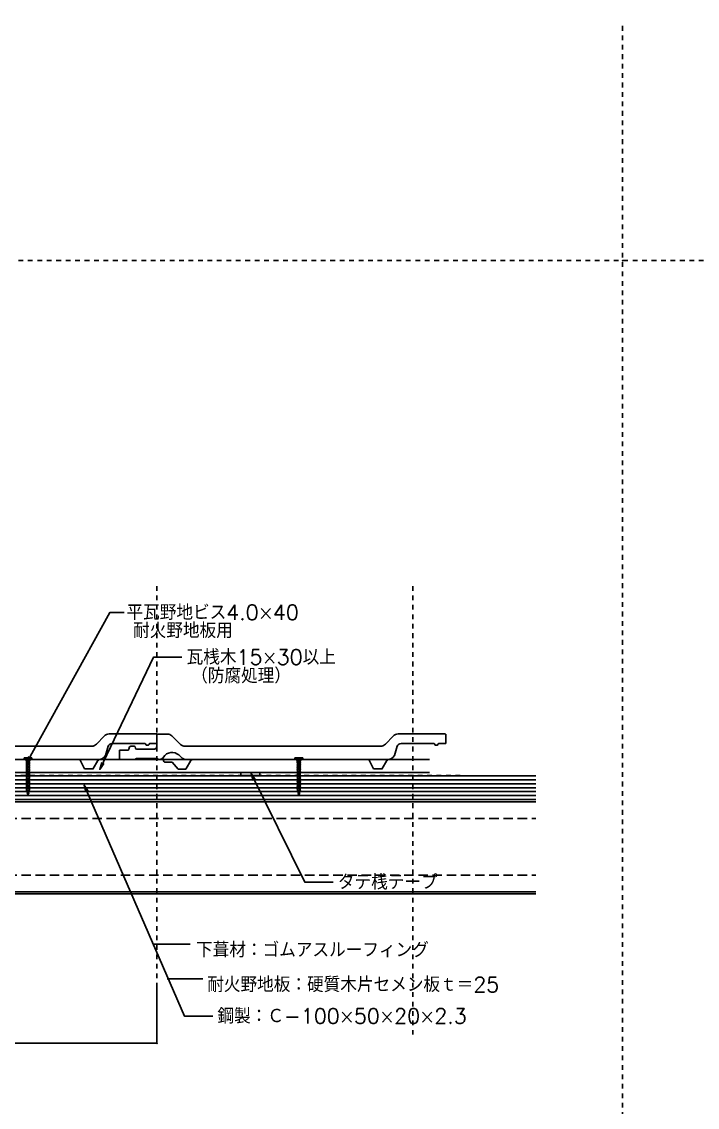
# Model space of a CAD drawing. Extents: x -1727 to 4652, y -2317 to 2357.
# Drawn here: x 2334 to 3049, y 1204 to 2353 of the extents above; entities that cross this region are included whole.
import ezdxf

# ---------------------------------------------------------------- set-up
doc = ezdxf.new("R2010")
doc.units = 0
doc.header["$LTSCALE"] = 5
doc.linetypes.add('DASHED2', pattern=[3, 2, -1])
doc.linetypes.add('DOT', pattern=[2, 1, -1])
for name, color, linetype in [('0-1', 7, 'CONTINUOUS'), ('0-2', 7, 'CONTINUOUS'), ('0-3', 7, 'CONTINUOUS'), ('0-4', 7, 'CONTINUOUS'), ('0-A', 7, 'CONTINUOUS'), ('0-F', 7, 'CONTINUOUS')]:
    doc.layers.add(name, color=color, linetype=linetype)
doc.styles.get("Standard").update_dxf_attribs({"font": 'txt.shx', "bigfont": 'extfont.shx'})

msp = doc.modelspace()

# ---------------------------------------------------------------- linework, layer by layer
at = {"layer": '0-1', "color": 3, "linetype": 'CONTINUOUS'}
for p, q in [((2036.6522, 1571.8914), (2765.6812, 1571.8914)), ((2036.6522, 1558.2226), (2765.6812, 1558.2226))]:
    msp.add_line(p, q, dxfattribs=at)
at = {"layer": '0-1', "color": 4, "linetype": 'CONTINUOUS'}
for p, q in [((2336.5884, 1573.7326), (2336.5884, 1573.0291)), ((2344.9299, 1573.7321), (2336.5884, 1573.7326)), ((2336.5884, 1573.0291), (2344.9299, 1573.0286)), ((2342.7941, 1564.4697), (2338.774, 1563.2136)), ((2339.3186, 1562.8992), (2338.774, 1563.2136)), ((2342.7942, 1566.9822), (2338.7742, 1565.7261)), ((2339.3188, 1565.4117), (2338.7742, 1565.7261)), ((2342.7944, 1569.4947), (2338.7743, 1568.2386)), ((2339.3189, 1567.9242), (2338.7743, 1568.2386)), ((2339.2414, 1570.0607), (2339.2413, 1568.6046)), ((2342.2765, 1570.0605), (2339.2414, 1570.0607)), ((2339.3187, 1563.6192), (2339.3188, 1565.4117)), ((2339.3188, 1566.1317), (2339.3189, 1567.9242)), ((2342.2494, 1562.2716), (2342.2495, 1563.9994)), ((2342.2495, 1564.7841), (2342.2496, 1566.5119)), ((2342.2495, 1564.7841), (2342.7941, 1564.4697)), ((2342.2497, 1567.2966), (2342.2498, 1569.0244)), ((2342.2497, 1567.2966), (2342.7942, 1566.9822)), ((2342.2498, 1569.8091), (2342.7944, 1569.4947)), ((2342.2765, 1570.0605), (2342.2765, 1569.7937)), ((2344.9299, 1573.0286), (2344.9299, 1573.7321)), ((2623.1701, 1573.6714), (2623.1701, 1572.9679)), ((2631.5116, 1573.6709), (2623.1701, 1573.6714)), ((2623.1701, 1572.9679), (2631.5116, 1572.9674)), ((2629.3758, 1564.4085), (2625.3558, 1563.1524)), ((2625.9003, 1562.838), (2625.3558, 1563.1524)), ((2629.376, 1566.921), (2625.3559, 1565.6649)), ((2625.9005, 1565.3505), (2625.3559, 1565.6649)), ((2629.3761, 1569.4335), (2625.356, 1568.1774)), ((2625.9006, 1567.863), (2625.356, 1568.1774)), ((2625.8231, 1569.9995), (2625.8231, 1568.5434)), ((2628.8582, 1569.9993), (2625.8231, 1569.9995)), ((2625.9004, 1563.558), (2625.9005, 1565.3505)), ((2625.9005, 1566.0705), (2625.9006, 1567.863)), ((2628.8311, 1562.2104), (2628.8312, 1563.9382)), ((2628.8313, 1564.7229), (2628.8314, 1566.4507)), ((2628.8313, 1564.7229), (2629.3758, 1564.4085)), ((2628.8314, 1567.2354), (2628.8315, 1568.9632)), ((2628.8314, 1567.2354), (2629.376, 1566.921)), ((2628.8315, 1569.7479), (2629.3761, 1569.4335)), ((2628.8582, 1569.9993), (2628.8582, 1569.7325)), ((2631.5116, 1572.9674), (2631.5116, 1573.6709)), ((2342.7934, 1551.9072), (2338.7733, 1550.6511)), ((2342.7935, 1554.4197), (2338.7735, 1553.1636)), ((2339.3181, 1552.8492), (2338.7735, 1553.1636)), ((2342.7937, 1556.9322), (2338.7736, 1555.6761)), ((2339.3182, 1555.3617), (2338.7736, 1555.6761)), ((2342.7938, 1559.4447), (2338.7738, 1558.1886)), ((2339.3183, 1557.8742), (2338.7738, 1558.1886)), ((2342.794, 1561.9572), (2338.7739, 1560.7011)), ((2339.3185, 1560.3867), (2338.7739, 1560.7011)), ((2339.318, 1551.0567), (2339.3181, 1552.8492)), ((2339.3181, 1553.5692), (2339.3182, 1555.3617)), ((2339.3182, 1556.0817), (2339.3183, 1557.8742)), ((2339.3184, 1558.5942), (2339.3185, 1560.3867)), ((2339.3185, 1561.1067), (2339.3186, 1562.8992)), ((2342.2488, 1552.2216), (2342.2489, 1553.9494)), ((2342.2488, 1552.2216), (2342.7934, 1551.9072)), ((2342.249, 1554.7341), (2342.2491, 1556.4619)), ((2342.249, 1554.7341), (2342.7935, 1554.4197)), ((2342.2491, 1557.2466), (2342.2492, 1558.9744)), ((2342.2491, 1557.2466), (2342.7937, 1556.9322)), ((2342.2492, 1559.7591), (2342.2493, 1561.4869)), ((2342.2492, 1559.7591), (2342.7938, 1559.4447)), ((2342.2494, 1562.2716), (2342.794, 1561.9572)), ((2629.3751, 1551.846), (2625.3551, 1550.5899)), ((2629.3753, 1554.3585), (2625.3552, 1553.1024)), ((2625.8998, 1552.788), (2625.3552, 1553.1024)), ((2629.3754, 1556.871), (2625.3553, 1555.6149)), ((2625.8999, 1555.3005), (2625.3553, 1555.6149)), ((2629.3756, 1559.3835), (2625.3555, 1558.1274)), ((2625.9001, 1557.813), (2625.3555, 1558.1274)), ((2629.3757, 1561.896), (2625.3556, 1560.6399)), ((2625.9002, 1560.3255), (2625.3556, 1560.6399)), ((2625.8997, 1550.9955), (2625.8998, 1552.788)), ((2625.8998, 1553.508), (2625.8999, 1555.3005)), ((2625.9, 1556.0205), (2625.9001, 1557.813)), ((2625.9001, 1558.533), (2625.9002, 1560.3255)), ((2625.9002, 1561.0455), (2625.9003, 1562.838)), ((2628.8306, 1552.1604), (2628.8307, 1553.8882)), ((2628.8306, 1552.1604), (2629.3751, 1551.846)), ((2628.8307, 1554.6729), (2628.8308, 1556.4007)), ((2628.8307, 1554.6729), (2629.3753, 1554.3585)), ((2628.8308, 1557.1854), (2628.8309, 1558.9132)), ((2628.8308, 1557.1854), (2629.3754, 1556.871)), ((2628.831, 1559.6979), (2628.8311, 1561.4257)), ((2628.831, 1559.6979), (2629.3756, 1559.3835)), ((2628.8311, 1562.2104), (2629.3757, 1561.896)), ((2342.7929, 1541.8572), (2338.7728, 1540.6011)), ((2339.3174, 1540.2867), (2338.7728, 1540.6011)), ((2342.793, 1544.3697), (2338.7729, 1543.1136)), ((2339.3175, 1542.7992), (2338.7729, 1543.1136)), ((2342.7931, 1546.8822), (2338.7731, 1545.6261)), ((2339.3176, 1545.3117), (2338.7731, 1545.6261)), ((2342.7933, 1549.3947), (2338.7732, 1548.1386)), ((2339.3178, 1547.8242), (2338.7732, 1548.1386)), ((2339.3179, 1550.3367), (2338.7733, 1550.6511)), ((2339.3173, 1539.6948), (2339.3174, 1540.2867)), ((2339.3174, 1541.0067), (2339.3175, 1542.7992)), ((2339.3175, 1543.5192), (2339.3176, 1545.3117)), ((2339.3177, 1546.0317), (2339.3178, 1547.8242)), ((2339.3178, 1548.5442), (2339.3179, 1550.3367)), ((2342.2481, 1539.6591), (2342.2482, 1541.3869)), ((2342.2483, 1542.1716), (2342.2484, 1543.8994)), ((2342.2483, 1542.1716), (2342.7929, 1541.8572)), ((2342.2484, 1544.6841), (2342.2485, 1546.4119)), ((2342.2484, 1544.6841), (2342.793, 1544.3697)), ((2342.2486, 1547.1966), (2342.2486, 1548.9244)), ((2342.2486, 1547.1966), (2342.7931, 1546.8822)), ((2342.2487, 1549.7091), (2342.2488, 1551.4369)), ((2342.2487, 1549.7091), (2342.7933, 1549.3947)), ((2629.3746, 1541.796), (2625.3545, 1540.5399)), ((2625.8991, 1540.2255), (2625.3545, 1540.5399)), ((2629.3747, 1544.3085), (2625.3547, 1543.0524)), ((2625.8992, 1542.738), (2625.3547, 1543.0524)), ((2629.3749, 1546.821), (2625.3548, 1545.5649)), ((2625.8994, 1545.2505), (2625.3548, 1545.5649)), ((2629.375, 1549.3335), (2625.3549, 1548.0774)), ((2625.8995, 1547.763), (2625.3549, 1548.0774)), ((2625.8996, 1550.2755), (2625.3551, 1550.5899)), ((2625.8991, 1540.9455), (2625.8992, 1542.738)), ((2625.8991, 1539.6336), (2625.8991, 1540.2255)), ((2625.8993, 1543.458), (2625.8994, 1545.2505)), ((2625.8994, 1545.9705), (2625.8995, 1547.763)), ((2625.8995, 1548.483), (2625.8996, 1550.2755)), ((2628.8299, 1539.5979), (2628.83, 1541.3257)), ((2628.83, 1542.1104), (2628.8301, 1543.8382)), ((2628.83, 1542.1104), (2629.3746, 1541.796)), ((2628.8301, 1544.6229), (2628.8302, 1546.3507)), ((2628.8301, 1544.6229), (2629.3747, 1544.3085)), ((2628.8303, 1547.1354), (2628.8304, 1548.8632)), ((2628.8303, 1547.1354), (2629.3749, 1546.821)), ((2628.8304, 1549.6479), (2628.8305, 1551.3757)), ((2628.8304, 1549.6479), (2629.375, 1549.3335)), ((2342.7927, 1539.3447), (2338.948, 1538.1967)), ((2339.7592, 1537.922), (2338.948, 1538.1967)), ((2339.5801, 1538.6407), (2339.3173, 1539.6948)), ((2341.8649, 1536.5101), (2339.6969, 1535.9063)), ((2340.2885, 1535.8203), (2339.6969, 1535.9063)), ((2340.1775, 1536.2439), (2339.7592, 1537.9273)), ((2340.7824, 1533.8173), (2340.2829, 1535.8211)), ((2340.7824, 1533.8173), (2341.3607, 1536.136)), ((2341.488, 1536.6465), (2342.0281, 1538.8123)), ((2342.2481, 1539.6591), (2342.7927, 1539.3447)), ((2629.3744, 1539.2835), (2625.5297, 1538.1355)), ((2626.3409, 1537.8608), (2625.5297, 1538.1355)), ((2626.1618, 1538.5795), (2625.8991, 1539.6336)), ((2628.4466, 1536.4489), (2626.2786, 1535.8452)), ((2626.8702, 1535.7591), (2626.2786, 1535.8452)), ((2626.7593, 1536.1827), (2626.3409, 1537.8661)), ((2627.3641, 1533.7561), (2626.8646, 1535.7599)), ((2627.3641, 1533.7561), (2627.9424, 1536.0748)), ((2628.0697, 1536.5853), (2628.6098, 1538.7512)), ((2628.8299, 1539.5979), (2629.3744, 1539.2835))]:
    msp.add_line(p, q, dxfattribs=at)
at = {"layer": '0-1', "color": 7, "linetype": 'DOT'}
msp.add_line((1973.1858, 1554.9688), (2798.1705, 1554.9688), dxfattribs=at)
at = {"layer": '0-1', "color": 7, "linetype": 'CONTINUOUS'}
msp.add_lwpolyline([(2566.0342, 1555.1208), (2586.0342, 1555.1208), (2586.0342, 1558.1208), (2566.0342, 1558.1208), (2566.0342, 1555.1208)], close=True, dxfattribs=at)
at = {"layer": '0-1', "color": 4, "linetype": 'CONTINUOUS'}
for centre, radius, start, end in [((2335.5194, 1569.4039), 3.7795, 10.0074, 73.571), ((2340.085, 1562.0217), 1.7719, 113.7641, 137.7234), ((2340.0852, 1564.5342), 1.7719, 113.7641, 137.7234), ((2340.0853, 1567.0467), 1.7719, 113.7641, 137.7234), ((2339.5883, 1562.9044), 0.2698, 118.1563, 181.1131), ((2339.5885, 1565.4169), 0.2698, 118.1563, 181.1131), ((2339.5886, 1567.9294), 0.2698, 118.1563, 181.1131), ((2346.0618, 1544.6299), 20.1563, 105.2025, 109.3869), ((2346.062, 1547.1424), 20.1563, 105.2025, 109.3869), ((2346.0621, 1549.6549), 20.1563, 105.2025, 109.3869), ((2333.8208, 1583.6272), 21.2472, 285.394, 289.1117), ((2333.821, 1586.1397), 21.2472, 285.394, 289.1117), ((2333.8211, 1588.6522), 21.2472, 285.394, 289.1117), ((2336.9802, 1577.6601), 14.0999, 285.6178, 291.0819), ((2336.9804, 1580.1726), 14.0999, 285.6178, 291.0819), ((2336.9805, 1582.6851), 14.0999, 285.6178, 291.0819), ((2346.8951, 1545.9425), 18.641, 104.6057, 109.1586), ((2346.8952, 1548.455), 18.641, 104.6057, 109.1586), ((2346.8954, 1550.9675), 18.641, 104.6057, 109.1586), ((2341.9169, 1564.8089), 0.3335, 293.8889, 355.7313), ((2341.9171, 1567.3214), 0.3335, 293.8889, 355.7313), ((2341.9172, 1569.8339), 0.3335, 293.8889, 355.7313), ((2341.9021, 1564.9523), 1.0142, 286.7535, 331.5848), ((2341.9022, 1567.4648), 1.0142, 286.7535, 331.5848), ((2341.9024, 1569.9773), 1.0142, 286.7535, 331.5848), ((2345.9984, 1569.4033), 3.7795, 106.4227, 169.9863), ((2622.1012, 1569.3427), 3.7795, 10.0074, 73.571), ((2626.6668, 1561.9605), 1.7719, 113.7641, 137.7234), ((2626.6669, 1564.473), 1.7719, 113.7641, 137.7234), ((2626.6671, 1566.9855), 1.7719, 113.7641, 137.7234), ((2626.1701, 1562.8432), 0.2698, 118.1563, 181.1131), ((2626.1702, 1565.3557), 0.2698, 118.1563, 181.1131), ((2626.1703, 1567.8682), 0.2698, 118.1563, 181.1131), ((2632.6435, 1544.5688), 20.1563, 105.2025, 109.3869), ((2632.6437, 1547.0813), 20.1563, 105.2025, 109.3869), ((2632.6438, 1549.5938), 20.1563, 105.2025, 109.3869), ((2620.4026, 1583.566), 21.2472, 285.394, 289.1117), ((2620.4027, 1586.0785), 21.2472, 285.394, 289.1117), ((2620.4028, 1588.591), 21.2472, 285.394, 289.1117), ((2623.562, 1577.599), 14.0999, 285.6178, 291.0819), ((2623.5621, 1580.1115), 14.0999, 285.6178, 291.0819), ((2623.5622, 1582.624), 14.0999, 285.6178, 291.0819), ((2633.4768, 1545.8813), 18.641, 104.6057, 109.1586), ((2633.4769, 1548.3938), 18.641, 104.6057, 109.1586), ((2633.4771, 1550.9063), 18.641, 104.6057, 109.1586), ((2628.4987, 1564.7477), 0.3335, 293.8889, 355.7313), ((2628.4988, 1567.2602), 0.3335, 293.8889, 355.7313), ((2628.4989, 1569.7727), 0.3335, 293.8889, 355.7313), ((2628.4838, 1564.8911), 1.0142, 286.7535, 331.5848), ((2628.484, 1567.4036), 1.0142, 286.7535, 331.5848), ((2628.4841, 1569.9161), 1.0142, 286.7535, 331.5848), ((2632.5801, 1569.3421), 3.7795, 106.4227, 169.9863), ((2340.0845, 1551.9717), 1.7719, 113.7641, 137.7234), ((2340.0846, 1554.4842), 1.7719, 113.7641, 137.7234), ((2340.0848, 1556.9967), 1.7719, 113.7641, 137.7234), ((2340.0849, 1559.5092), 1.7719, 113.7641, 137.7234), ((2339.5878, 1552.8544), 0.2698, 118.1563, 181.1131), ((2339.5879, 1555.3669), 0.2698, 118.1563, 181.1131), ((2339.588, 1557.8794), 0.2698, 118.1563, 181.1131), ((2339.5882, 1560.3919), 0.2698, 118.1563, 181.1131), ((2346.0611, 1532.0674), 20.1563, 105.2025, 109.3869), ((2346.0613, 1534.5799), 20.1563, 105.2025, 109.3869), ((2346.0614, 1537.0924), 20.1563, 105.2025, 109.3869), ((2346.0615, 1539.6049), 20.1563, 105.2025, 109.3869), ((2346.0617, 1542.1174), 20.1563, 105.2025, 109.3869), ((2333.8203, 1573.5772), 21.2472, 285.394, 289.1117), ((2333.8204, 1576.0897), 21.2472, 285.394, 289.1117), ((2333.8206, 1578.6022), 21.2472, 285.394, 289.1117), ((2333.8207, 1581.1147), 21.2472, 285.394, 289.1117), ((2336.9795, 1565.0976), 14.0999, 285.6178, 291.0819), ((2336.9797, 1567.6101), 14.0999, 285.6178, 291.0819), ((2336.9798, 1570.1226), 14.0999, 285.6178, 291.0819), ((2336.9799, 1572.6351), 14.0999, 285.6178, 291.0819), ((2336.9801, 1575.1476), 14.0999, 285.6178, 291.0819), ((2346.8945, 1535.8925), 18.641, 104.6057, 109.1586), ((2346.8947, 1538.405), 18.641, 104.6057, 109.1586), ((2346.8948, 1540.9175), 18.641, 104.6057, 109.1586), ((2346.8949, 1543.43), 18.641, 104.6057, 109.1586), ((2341.9162, 1552.2464), 0.3335, 293.8889, 355.7313), ((2341.9164, 1554.7589), 0.3335, 293.8889, 355.7313), ((2341.9165, 1557.2714), 0.3335, 293.8889, 355.7313), ((2341.9167, 1559.7839), 0.3335, 293.8889, 355.7313), ((2341.9168, 1562.2964), 0.3335, 293.8889, 355.7313), ((2341.9014, 1552.3898), 1.0142, 286.7535, 331.5848), ((2341.9015, 1554.9023), 1.0142, 286.7535, 331.5848), ((2341.9017, 1557.4148), 1.0142, 286.7535, 331.5848), ((2341.9018, 1559.9273), 1.0142, 286.7535, 331.5848), ((2341.902, 1562.4398), 1.0142, 286.7535, 331.5848), ((2626.6662, 1551.9105), 1.7719, 113.7641, 137.7234), ((2626.6664, 1554.423), 1.7719, 113.7641, 137.7234), ((2626.6665, 1556.9355), 1.7719, 113.7641, 137.7234), ((2626.6666, 1559.448), 1.7719, 113.7641, 137.7234), ((2626.1695, 1552.7932), 0.2698, 118.1563, 181.1131), ((2626.1696, 1555.3057), 0.2698, 118.1563, 181.1131), ((2626.1698, 1557.8182), 0.2698, 118.1563, 181.1131), ((2626.1699, 1560.3307), 0.2698, 118.1563, 181.1131), ((2632.6429, 1532.0063), 20.1563, 105.2025, 109.3869), ((2632.643, 1534.5188), 20.1563, 105.2025, 109.3869), ((2632.6431, 1537.0313), 20.1563, 105.2025, 109.3869), ((2632.6433, 1539.5438), 20.1563, 105.2025, 109.3869), ((2632.6434, 1542.0563), 20.1563, 105.2025, 109.3869), ((2620.402, 1573.516), 21.2472, 285.394, 289.1117), ((2620.4021, 1576.0285), 21.2472, 285.394, 289.1117), ((2620.4023, 1578.541), 21.2472, 285.394, 289.1117), ((2620.4024, 1581.0535), 21.2472, 285.394, 289.1117), ((2623.5613, 1565.0365), 14.0999, 285.6178, 291.0819), ((2623.5614, 1567.549), 14.0999, 285.6178, 291.0819), ((2623.5615, 1570.0615), 14.0999, 285.6178, 291.0819), ((2623.5617, 1572.574), 14.0999, 285.6178, 291.0819), ((2623.5618, 1575.0865), 14.0999, 285.6178, 291.0819), ((2633.4763, 1535.8313), 18.641, 104.6057, 109.1586), ((2633.4764, 1538.3438), 18.641, 104.6057, 109.1586), ((2633.4765, 1540.8563), 18.641, 104.6057, 109.1586), ((2633.4767, 1543.3688), 18.641, 104.6057, 109.1586), ((2628.498, 1552.1852), 0.3335, 293.8889, 355.7313), ((2628.4981, 1554.6977), 0.3335, 293.8889, 355.7313), ((2628.4982, 1557.2102), 0.3335, 293.8889, 355.7313), ((2628.4984, 1559.7227), 0.3335, 293.8889, 355.7313), ((2628.4985, 1562.2352), 0.3335, 293.8889, 355.7313), ((2628.4831, 1552.3286), 1.0142, 286.7535, 331.5848), ((2628.4833, 1554.8411), 1.0142, 286.7535, 331.5848), ((2628.4834, 1557.3536), 1.0142, 286.7535, 331.5848), ((2628.4836, 1559.8661), 1.0142, 286.7535, 331.5848), ((2628.4837, 1562.3786), 1.0142, 286.7535, 331.5848), ((2340.0838, 1539.4092), 1.7719, 113.7641, 137.7234), ((2340.0839, 1541.9217), 1.7719, 113.7641, 137.7234), ((2340.0841, 1544.4342), 1.7719, 113.7641, 137.7234), ((2340.0842, 1546.9467), 1.7719, 113.7641, 137.7234), ((2340.0844, 1549.4592), 1.7719, 113.7641, 137.7234), ((2339.5871, 1540.2919), 0.2698, 118.1563, 181.1131), ((2339.5872, 1542.8044), 0.2698, 118.1563, 181.1131), ((2339.5874, 1545.3169), 0.2698, 118.1563, 181.1131), ((2339.5875, 1547.8294), 0.2698, 118.1563, 181.1131), ((2339.5876, 1550.3419), 0.2698, 118.1563, 181.1131), ((2346.0606, 1522.0174), 20.1563, 105.2025, 109.3869), ((2346.0607, 1524.5299), 20.1563, 105.2025, 109.3869), ((2346.0608, 1527.0424), 20.1563, 105.2025, 109.3869), ((2346.061, 1529.5549), 20.1563, 105.2025, 109.3869), ((2333.8196, 1561.0147), 21.2472, 285.394, 289.1117), ((2333.8197, 1563.5272), 21.2472, 285.394, 289.1117), ((2333.8199, 1566.0397), 21.2472, 285.394, 289.1117), ((2333.82, 1568.5522), 21.2472, 285.394, 289.1117), ((2333.8201, 1571.0647), 21.2472, 285.394, 289.1117), ((2336.979, 1555.0476), 14.0999, 285.6178, 291.0819), ((2336.9791, 1557.5601), 14.0999, 285.6178, 291.0819), ((2336.9793, 1560.0726), 14.0999, 285.6178, 291.0819), ((2336.9794, 1562.5851), 14.0999, 285.6178, 291.0819), ((2346.8938, 1523.33), 18.641, 104.6057, 109.1586), ((2346.894, 1525.8425), 18.641, 104.6057, 109.1586), ((2346.8941, 1528.355), 18.641, 104.6057, 109.1586), ((2346.8942, 1530.8675), 18.641, 104.6057, 109.1586), ((2346.8944, 1533.38), 18.641, 104.6057, 109.1586), ((2341.9157, 1542.1964), 0.3335, 293.8889, 355.7313), ((2341.9158, 1544.7089), 0.3335, 293.8889, 355.7313), ((2341.916, 1547.2214), 0.3335, 293.8889, 355.7313), ((2341.9161, 1549.7339), 0.3335, 293.8889, 355.7313), ((2341.9008, 1542.3398), 1.0142, 286.7535, 331.5848), ((2341.901, 1544.8523), 1.0142, 286.7535, 331.5848), ((2341.9011, 1547.3648), 1.0142, 286.7535, 331.5848), ((2341.9013, 1549.8773), 1.0142, 286.7535, 331.5848), ((2626.6655, 1539.348), 1.7719, 113.7641, 137.7234), ((2626.6657, 1541.8605), 1.7719, 113.7641, 137.7234), ((2626.6658, 1544.373), 1.7719, 113.7641, 137.7234), ((2626.6659, 1546.8855), 1.7719, 113.7641, 137.7234), ((2626.6661, 1549.398), 1.7719, 113.7641, 137.7234), ((2626.1688, 1540.2307), 0.2698, 118.1563, 181.1131), ((2626.1689, 1542.7432), 0.2698, 118.1563, 181.1131), ((2626.1691, 1545.2557), 0.2698, 118.1563, 181.1131), ((2626.1692, 1547.7682), 0.2698, 118.1563, 181.1131), ((2626.1694, 1550.2807), 0.2698, 118.1563, 181.1131), ((2632.6423, 1521.9563), 20.1563, 105.2025, 109.3869), ((2632.6424, 1524.4688), 20.1563, 105.2025, 109.3869), ((2632.6426, 1526.9813), 20.1563, 105.2025, 109.3869), ((2632.6427, 1529.4938), 20.1563, 105.2025, 109.3869), ((2620.4013, 1560.9535), 21.2472, 285.394, 289.1117), ((2620.4014, 1563.466), 21.2472, 285.394, 289.1117), ((2620.4016, 1565.9785), 21.2472, 285.394, 289.1117), ((2620.4017, 1568.491), 21.2472, 285.394, 289.1117), ((2620.4019, 1571.0035), 21.2472, 285.394, 289.1117), ((2623.5607, 1554.9865), 14.0999, 285.6178, 291.0819), ((2623.5608, 1557.499), 14.0999, 285.6178, 291.0819), ((2623.561, 1560.0115), 14.0999, 285.6178, 291.0819), ((2623.5611, 1562.524), 14.0999, 285.6178, 291.0819), ((2633.4756, 1523.2688), 18.641, 104.6057, 109.1586), ((2633.4757, 1525.7813), 18.641, 104.6057, 109.1586), ((2633.4758, 1528.2938), 18.641, 104.6057, 109.1586), ((2633.476, 1530.8063), 18.641, 104.6057, 109.1586), ((2633.4761, 1533.3188), 18.641, 104.6057, 109.1586), ((2628.4974, 1542.1352), 0.3335, 293.8889, 355.7313), ((2628.4976, 1544.6477), 0.3335, 293.8889, 355.7313), ((2628.4977, 1547.1602), 0.3335, 293.8889, 355.7313), ((2628.4978, 1549.6727), 0.3335, 293.8889, 355.7313), ((2628.4826, 1542.2786), 1.0142, 286.7535, 331.5848), ((2628.4827, 1544.7911), 1.0142, 286.7535, 331.5848), ((2628.4829, 1547.3036), 1.0142, 286.7535, 331.5848), ((2628.483, 1549.8161), 1.0142, 286.7535, 331.5848), ((2340.2515, 1537.0131), 1.7607, 112.3772, 137.7616), ((2337.4417, 1549.1791), 10.7529, 281.4765, 288.0573), ((2340.7543, 1534.9117), 1.4517, 113.4088, 136.7519), ((2340.0289, 1537.9273), 0.2698, 119.1648, 181.1131), ((2275.5251, 1754.5931), 225.8005, 286.5639, 286.7967), ((2341.5694, 1533.07), 3.4656, 103.256, 113.6788), ((2340.9585, 1534.6282), 1.3709, 97.3769, 119.5481), ((2336.7122, 1552.0588), 16.1352, 284.5826, 288.0299), ((2336.9788, 1552.5351), 14.0999, 285.6178, 291.0819), ((2346.8937, 1520.8175), 18.641, 104.6057, 109.1586), ((2339.8309, 1540.8995), 5.0032, 280.9647, 287.8038), ((2340.686, 1537.572), 1.5866, 295.1637, 317.9864), ((2409.3315, 1588.6701), 85.2785, 217.5339, 217.7084), ((2341.9155, 1539.6839), 0.3335, 293.8889, 355.7313), ((2341.9007, 1539.8273), 1.0142, 286.7535, 331.5848), ((2626.8332, 1536.9519), 1.7607, 112.3772, 137.7616), ((2624.0235, 1549.1179), 10.7529, 281.4765, 288.0573), ((2627.336, 1534.8505), 1.4517, 113.4088, 136.7519), ((2626.6107, 1537.8661), 0.2698, 119.1648, 181.1131), ((2562.1068, 1754.5319), 225.8005, 286.5639, 286.7967), ((2628.1511, 1533.0088), 3.4656, 103.256, 113.6788), ((2627.5403, 1534.567), 1.3709, 97.3769, 119.5481), ((2623.294, 1551.9976), 16.1352, 284.5826, 288.0299), ((2623.5606, 1552.474), 14.0999, 285.6178, 291.0819), ((2633.4754, 1520.7563), 18.641, 104.6057, 109.1586), ((2626.4126, 1540.8383), 5.0032, 280.9647, 287.8038), ((2627.2677, 1537.5109), 1.5866, 295.1637, 317.9864), ((2695.9133, 1588.6089), 85.2785, 217.5339, 217.7084), ((2628.4973, 1539.6227), 0.3335, 293.8889, 355.7313), ((2628.4824, 1539.7661), 1.0142, 286.7535, 331.5848)]:
    msp.add_arc(centre, radius, start, end, dxfattribs=at)
at = {"layer": '0-2', "color": 2, "linetype": 'CONTINUOUS'}
for p, q in [((2426.7525, 1598.9555), (2476.9968, 1598.9555)), ((2488.8232, 1598.878), (2476.9681, 1598.878)), ((2476.9681, 1585.5158), (2476.9681, 1598.878)), ((2477.0626, 1598.857), (2477.0626, 1588.9458)), ((2732.5349, 1598.9555), (2782.7792, 1598.9555)), ((2782.8449, 1598.857), (2782.8449, 1588.9458)), ((2421.4122, 1596.523), (2413.1767, 1588.2304)), ((2425.7348, 1585.9888), (2423.6877, 1578.6172)), ((2429.9187, 1588.9285), (2464.485, 1588.9285)), ((2449.4911, 1585.9608), (2453.1, 1585.9608)), ((2465.273, 1588.4187), (2465.4767, 1587.7337)), ((2467.9142, 1586.9706), (2466.4844, 1586.9706)), ((2469.0458, 1588.3539), (2468.8691, 1587.7337)), ((2477.0626, 1588.9458), (2469.5374, 1588.9458)), ((2492.7105, 1597.1465), (2502.206, 1587.6955)), ((2727.1945, 1596.523), (2718.959, 1588.2304)), ((2731.5171, 1585.9888), (2729.47, 1578.6172)), ((2735.701, 1588.9285), (2770.2673, 1588.9285)), ((2771.0554, 1588.4187), (2771.259, 1587.7337)), ((2773.6965, 1586.9706), (2772.2667, 1586.9706)), ((2774.8281, 1588.3539), (2774.6514, 1587.7337)), ((2782.8449, 1588.9458), (2775.3198, 1588.9458)), ((2407.8084, 1585.8846), (2201.4075, 1585.8846)), ((2437.6191, 1581.8569), (2446.6237, 1581.8569)), ((2437.6191, 1581.8569), (2437.6191, 1571.9721)), ((2448.3626, 1585.1764), (2447.6769, 1582.7496)), ((2454.2128, 1585.1764), (2454.6057, 1583.8055)), ((2455.8018, 1582.8124), (2475.2952, 1582.8124)), ((2500.2943, 1576.738), (2502.868, 1574.2387)), ((2713.5908, 1585.8846), (2507.1898, 1585.8846)), ((2202.7663, 1571.8858), (2416.1485, 1571.8858)), ((2400.6894, 1561.8724), (2395.5671, 1571.9654)), ((2409.4673, 1561.7906), (2414.6282, 1570.7311)), ((2437.7931, 1571.8858), (2453.4383, 1571.8858)), ((2455.4386, 1572.7884), (2477.9477, 1572.7884)), ((2484.6711, 1569.7385), (2483.2783, 1573.9528)), ((2485.8833, 1568.9604), (2493.3013, 1568.9604)), ((2499.8464, 1561.7879), (2493.3013, 1568.9604)), ((2507.8042, 1561.7879), (2513.0731, 1570.82)), ((2508.5487, 1571.8858), (2721.9309, 1571.8858)), ((2706.4717, 1561.8724), (2701.3494, 1571.9654)), ((2715.2496, 1561.7906), (2720.4105, 1570.7311)), ((2409.5146, 1561.8724), (2400.6894, 1561.8724)), ((2499.8464, 1561.7879), (2507.8042, 1561.7879)), ((2715.2969, 1561.8724), (2706.4717, 1561.8724))]:
    msp.add_line(p, q, dxfattribs=at)
for centre, radius, start, end in [((2427.1489, 1591.0068), 7.9586, 92.8551, 136.1225), ((2487.6568, 1591.0288), 7.9354, 47.6136, 81.5477), ((2732.9313, 1591.0068), 7.9586, 92.8551, 136.1225), ((2407.5639, 1593.7388), 7.8561, 271.7835, 298.3869), ((2407.4913, 1593.8816), 8.0162, 298.3583, 315.1724), ((2430.3345, 1583.8895), 5.0561, 94.7176, 155.4691), ((2449.5941, 1584.6124), 1.3545, 94.6967, 155.3956), ((2452.9813, 1584.6124), 1.3545, 24.6042, 85.3077), ((2464.4485, 1588.0386), 0.9079, 24.7452, 87.6957), ((2466.587, 1588.1428), 1.1833, 200.2286, 265.0267), ((2467.7664, 1588.1346), 1.1734, 277.237, 340.0187), ((2469.8946, 1588.0423), 0.9034, 94.6845, 157.8226), ((2507.2284, 1593.7543), 7.8698, 230.3435, 269.7193), ((2713.3463, 1593.7388), 7.8561, 271.7835, 298.3869), ((2713.2736, 1593.8816), 8.0162, 298.3583, 315.1724), ((2736.1168, 1583.8895), 5.0561, 94.7176, 155.4691), ((2770.2308, 1588.0386), 0.9079, 24.7452, 87.6957), ((2772.3693, 1588.1428), 1.1833, 200.2286, 265.0267), ((2773.5487, 1588.1346), 1.1734, 277.237, 340.0187), ((2775.6769, 1588.0423), 0.9034, 94.6845, 157.8226), ((2415.7123, 1579.9837), 8.0916, 273.0906, 350.2777), ((2446.4023, 1583.2133), 1.3563, 279.3936, 340.0066), ((2455.9119, 1584.1619), 1.354, 195.2621, 265.3338), ((2474.2561, 1585.52), 2.712, 275.6876, 359.911), ((2492.4287, 1569.95), 9.2519, 92.9199, 152.02), ((2493.1971, 1568.0055), 11.2529, 50.8982, 96.3246), ((2721.4946, 1579.9837), 8.0916, 273.0906, 350.2777), ((2415.7563, 1569.976), 1.3576, 90.085, 146.2039), ((2453.4016, 1573.2764), 1.3912, 270.5608, 317.5045), ((2455.4558, 1571.3891), 1.3994, 90.7027, 137.3587), ((2477.1789, 1571.1182), 1.6842, 39.6692, 80.9986), ((2479.9182, 1575.3951), 3.5119, 245.7412, 275.1431), ((2479.9635, 1576.9249), 5.0383, 274.6278, 328.4766), ((2485.8856, 1570.3441), 1.3571, 206.5019, 269.9002), ((2508.5512, 1579.9256), 8.0399, 225.0191, 269.982), ((2515.2254, 1569.167), 2.7139, 90.0708, 142.4764), ((2721.5386, 1569.976), 1.3576, 90.085, 146.2039)]:
    msp.add_arc(centre, radius, start, end, dxfattribs=at)
at = {"layer": '0-2', "color": 7}
msp.add_point((2970, 2100), dxfattribs=at)
at = {"layer": '0-3', "color": 7, "linetype": 'CONTINUOUS'}
for p, q in [((2473.7285, 1376.4119), (2512.4067, 1376.4119)), ((2488.16, 1339.6477), (2525.9891, 1339.6477)), ((2477.1858, 1330.5539), (2477.1858, 1271.4598)), ((2171.1858, 1271.4598), (2477.1858, 1271.4598))]:
    msp.add_line(p, q, dxfattribs=at)
for points in [[(2339.3189, 1567.9242), (2427.5253, 1727.6274), (2442.5253, 1727.6274)], [(2416.6503, 1561.4555), (2473.6841, 1680.2758), (2503.6841, 1680.2758)], [(2341.8507, 1575.0937), (2339.3189, 1567.9242), (2344.0391, 1573.885)], [(2418.7689, 1568.7578), (2416.6503, 1561.4555), (2421.0227, 1567.676)], [(2576.8912, 1557.0354), (2633.7189, 1442.0981), (2663.7189, 1442.0981)], [(2581.3358, 1550.8662), (2576.8912, 1557.0354), (2579.0948, 1549.7582)], [(2400.3373, 1544.7889), (2506.2874, 1300.3379), (2536.2874, 1300.3379)], [(2404.4668, 1538.4046), (2400.3373, 1544.7889), (2402.173, 1537.4104)]]:
    msp.add_lwpolyline(points, dxfattribs=at)
at = {"layer": '0-3', "color": 7}
msp.add_point((2477.1858, 1271.4598), dxfattribs=at)
at = {"layer": '0-4', "color": 3, "linetype": 'CONTINUOUS'}
for p, q in [((2878.2381, 1554.5328), (1937.8936, 1554.5328)), ((2878.2381, 1550.3661), (1937.8936, 1550.3661)), ((2878.2381, 1546.1994), (1937.8936, 1546.1994)), ((2878.2381, 1542.0328), (1937.8936, 1542.0328)), ((2878.2381, 1537.8661), (1937.8936, 1537.8661)), ((2878.2381, 1533.6994), (1937.8936, 1533.6994)), ((2878.2381, 1529.5328), (1937.8936, 1529.5328))]:
    msp.add_line(p, q, dxfattribs=at)
at = {"layer": '0-4', "color": 4, "linetype": 'CONTINUOUS'}
for p, q in [((2878.2381, 1529.5328), (1961.8902, 1529.5328)), ((2048.8922, 1527.2333), (2878.2381, 1527.2333)), ((2048.8922, 1431.8318), (2878.2381, 1431.8318)), ((2878.2381, 1429.5328), (2048.8922, 1429.5328))]:
    msp.add_line(p, q, dxfattribs=at)
at = {"layer": '0-4', "color": 7, "linetype": 'CONTINUOUS'}
for p, q in [((2017.6875, 1529.5328), (2878.2381, 1529.5328)), ((2048.8922, 1431.8318), (2878.2381, 1431.8318)), ((2878.2381, 1429.5328), (2048.8922, 1429.5328))]:
    msp.add_line(p, q, dxfattribs=at)
at = {"layer": '0-4', "color": 4, "linetype": 'DASHED2'}
for p, q in [((2048.8922, 1509.5324), (2878.2381, 1509.5324)), ((2048.8922, 1449.5326), (2878.2381, 1449.5326))]:
    msp.add_line(p, q, dxfattribs=at)
at = {"layer": '0-A', "color": 7, "linetype": 'DOT'}
for p, q in [((2970, -2316.5581), (2970, 2352.946)), ((4635.7424, 2100), (-1726.8095, 2100))]:
    msp.add_line(p, q, dxfattribs=at)
at = {"layer": '0-F', "color": 1, "linetype": 'DOT'}
for p, q in [((2477.1858, 1755.5209), (2477.1858, 1280.8843)), ((2748.1858, 1755.5209), (2748.1858, 1280.8843)), ((1843.607, 1554.5995), (2765.6812, 1554.5995))]:
    msp.add_line(p, q, dxfattribs=at)

# ---------------------------------------------------------------- texts
at = {"layer": '0-3', "color": 7}
for s, p in [('平瓦野地ビス4.0×40', (2445.0253, 1719.6274)), ('耐火野地板用', (2451.9643, 1700.3685)), ('瓦桟木15×30以上', (2508.6841, 1672.2758)), ('（防腐処理）', (2513.4721, 1652.5539)), ('タテ桟テープ', (2668.7189, 1434.0981)), ('下葺材：ゴムアスルーフィング', (2518.6105, 1362.3367)), ('耐火野地板：硬質木片セメン板ｔ＝25', (2530.4733, 1325.6332)), ('鋼製：Ｃ-100×50×20×2.3', (2541.2874, 1292.3379))]:
    msp.add_text(s, height=16, dxfattribs=at).set_placement(p)

doc.saveas('drawing.dxf')
